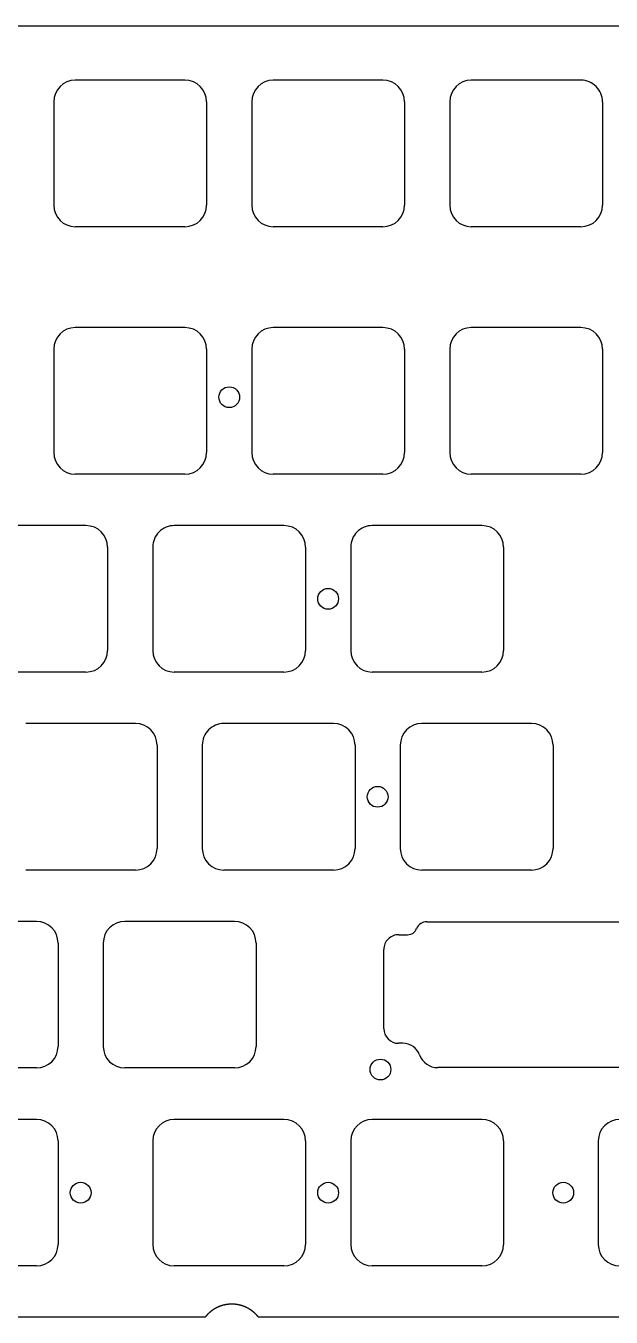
# Model space of a CAD drawing. Header units: millimetres. Extents: x -11 to 340, y -118 to 18.
# Drawn here: x 199.5 to 255.8, y -112 to 12.3 of the extents above; entities that cross this region are included whole.
import ezdxf

# ---------------------------------------------------------------- set-up
doc = ezdxf.new("R2010")
doc.units = ezdxf.units.MM
doc.header["$MEASUREMENT"] = 0
doc.layers.add('BLACK', color=7, linetype='CONTINUOUS')

msp = doc.modelspace()

# ---------------------------------------------------------------- linework, layer by layer
at = {"layer": 'BLACK', "linetype": 'Continuous'}
for p, q in [((172.55, 12.28), (300.3125, 12.28)), ((214.825, 7.05), (204.274999, 7.05)), ((233.875, 7.05), (223.324999, 7.05)), ((252.925, 7.05), (242.374999, 7.05)), ((202.2, 4.975), (202.2, -4.975001)), ((216.9, 4.975), (216.9, -4.975)), ((221.25, 4.975), (221.25, -4.975001)), ((235.95, 4.975), (235.95, -4.975)), ((240.3, 4.975), (240.3, -4.975001)), ((255, 4.975), (255, -4.975)), ((214.825, -7.05), (204.275, -7.05)), ((233.875, -7.05), (223.325, -7.05)), ((252.925, -7.05), (242.375, -7.05)), ((214.825, -16.762501), (204.275, -16.762501)), ((233.875, -16.762501), (223.325, -16.762501)), ((252.925, -16.7625), (242.374999, -16.7625)), ((202.200001, -18.8375), (202.200001, -28.7875)), ((216.900001, -18.8375), (216.900001, -28.7875)), ((221.250001, -18.8375), (221.250001, -28.7875)), ((235.950001, -18.8375), (235.950001, -28.7875)), ((240.3, -18.8375), (240.3, -28.787501)), ((255, -18.8375), (255, -28.7875)), ((214.825, -30.862501), (204.275, -30.862501)), ((233.875, -30.862501), (223.325, -30.862501)), ((252.925, -30.8625), (242.375, -30.8625)), ((205.3, -35.8125), (194.750001, -35.8125)), ((213.800001, -35.812502), (213.800001, -35.8125)), ((224.35, -35.8125), (213.800001, -35.8125)), ((232.850001, -35.812502), (232.850001, -35.8125)), ((243.4, -35.8125), (232.850001, -35.8125)), ((207.375001, -37.8875), (207.375001, -47.8375)), ((211.725001, -37.8875), (211.725001, -47.8375)), ((226.425001, -37.8875), (226.425001, -47.8375)), ((230.775001, -37.8875), (230.775001, -47.8375)), ((245.475001, -37.8875), (245.475001, -47.8375)), ((205.300001, -49.9125), (194.75, -49.9125)), ((205.300001, -49.912501), (205.300001, -49.9125)), ((224.350001, -49.9125), (213.8, -49.9125)), ((224.350001, -49.912501), (224.350001, -49.9125)), ((243.400001, -49.9125), (232.85, -49.9125)), ((243.400001, -49.912501), (243.400001, -49.9125)), ((199.512501, -54.862502), (199.512501, -54.8625)), ((210.0625, -54.8625), (199.512501, -54.8625)), ((218.562501, -54.862502), (218.562501, -54.8625)), ((229.1125, -54.8625), (218.562501, -54.8625)), ((248.1625, -54.8625), (237.612499, -54.8625)), ((212.137501, -56.9375), (212.137501, -66.8875)), ((216.487501, -56.9375), (216.487501, -66.8875)), ((231.187501, -56.9375), (231.187501, -66.8875)), ((235.5375, -56.9375), (235.5375, -66.887501)), ((250.2375, -56.9375), (250.2375, -66.8875)), ((210.062501, -68.9625), (199.5125, -68.9625)), ((210.062501, -68.962501), (210.062501, -68.9625)), ((229.112501, -68.9625), (218.5625, -68.9625)), ((229.112501, -68.962501), (229.112501, -68.9625)), ((248.1625, -68.9625), (237.6125, -68.9625)), ((200.5375, -73.9125), (189.9875, -73.9125)), ((219.5875, -73.9125), (209.0375, -73.9125)), ((238.103625, -73.9349), (261.958825, -73.9349)), ((238.103625, -73.934911), (238.103625, -73.9349)), ((235.392762, -75.18706), (236.246325, -75.18706)), ((236.246325, -75.187048), (236.246325, -75.18706)), ((202.6125, -75.9875), (202.6125, -85.9375)), ((202.612502, -75.9875), (202.6125, -75.9875)), ((206.9625, -75.9875), (206.9625, -85.9375)), ((221.6625, -75.9875), (221.6625, -85.9375)), ((221.662502, -75.9875), (221.6625, -75.9875)), ((233.955735, -84.21294), (233.955735, -76.6122)), ((235.784825, -85.63794), (235.380725, -85.63794)), ((200.5375, -88.0125), (189.9875, -88.0125)), ((219.5875, -88.0125), (209.0375, -88.0125)), ((260.906675, -87.97441), (239.155825, -87.97441)), ((200.5375, -92.9625), (189.987499, -92.9625)), ((224.35, -92.9625), (213.799999, -92.9625)), ((243.4, -92.9625), (232.849999, -92.9625)), ((202.6125, -95.0375), (202.6125, -104.9875)), ((211.725, -95.0375), (211.725, -104.987501)), ((226.425, -95.0375), (226.425, -104.9875)), ((230.775, -95.0375), (230.775, -104.987501)), ((245.475, -95.0375), (245.475, -104.9875)), ((254.5875, -95.0375), (254.5875, -104.987501)), ((200.5375, -107.0625), (189.9875, -107.0625)), ((224.35, -107.0625), (213.8, -107.0625)), ((243.4, -107.0625), (232.85, -107.0625)), ((216.892484, -111.840048), (216.887158, -111.846101)), ((216.897825, -111.834009), (216.892484, -111.840048)), ((216.903181, -111.827982), (216.897825, -111.834009)), ((216.908552, -111.821969), (216.903181, -111.827982)), ((216.913938, -111.815969), (216.908552, -111.821969)), ((216.919338, -111.809983), (216.913938, -111.815969)), ((216.924754, -111.80401), (216.919338, -111.809983)), ((216.930184, -111.798051), (216.924754, -111.80401)), ((216.935629, -111.792104), (216.930184, -111.798051)), ((216.941089, -111.786172), (216.935629, -111.792104)), ((216.946564, -111.780253), (216.941089, -111.786172)), ((216.952053, -111.774348), (216.946564, -111.780253)), ((216.957557, -111.768456), (216.952053, -111.774348)), ((216.963075, -111.762578), (216.957557, -111.768456)), ((216.968608, -111.756714), (216.963075, -111.762578)), ((216.974155, -111.750864), (216.968608, -111.756714)), ((216.979717, -111.745027), (216.974155, -111.750864)), ((216.985294, -111.739204), (216.979717, -111.745027)), ((216.990885, -111.733395), (216.985294, -111.739204)), ((216.99649, -111.7276), (216.990885, -111.733395)), ((217.002109, -111.721819), (216.99649, -111.7276)), ((217.007743, -111.716052), (217.002109, -111.721819)), ((217.013391, -111.710298), (217.007743, -111.716052)), ((217.019054, -111.704559), (217.013391, -111.710298)), ((217.024731, -111.698834), (217.019054, -111.704559)), ((217.030421, -111.693123), (217.024731, -111.698834)), ((217.041845, -111.681744), (217.030421, -111.693123)), ((217.053326, -111.670421), (217.041845, -111.681744)), ((217.064862, -111.659155), (217.053326, -111.670421)), ((217.076454, -111.647947), (217.064862, -111.659155)), ((217.088101, -111.636797), (217.076454, -111.647947)), ((217.099804, -111.625704), (217.088101, -111.636797)), ((217.111561, -111.61467), (217.099804, -111.625704)), ((217.123373, -111.603694), (217.111561, -111.61467)), ((217.135239, -111.592777), (217.123373, -111.603694)), ((217.14716, -111.581919), (217.135239, -111.592777)), ((217.159133, -111.571121), (217.14716, -111.581919)), ((217.171161, -111.560382), (217.159133, -111.571121)), ((217.183241, -111.549703), (217.171161, -111.560382)), ((217.195374, -111.539083), (217.183241, -111.549703)), ((217.20756, -111.528525), (217.195374, -111.539083)), ((217.219798, -111.518027), (217.20756, -111.528525)), ((217.232087, -111.507589), (217.219798, -111.518027)), ((217.244429, -111.497213), (217.232087, -111.507589)), ((217.256821, -111.486898), (217.244429, -111.497213)), ((217.269265, -111.476645), (217.256821, -111.486898)), ((217.281759, -111.466454), (217.269265, -111.476645)), ((217.294304, -111.456325), (217.281759, -111.466454)), ((217.306899, -111.446258), (217.294304, -111.456325)), ((217.319543, -111.436254), (217.306899, -111.446258)), ((217.332237, -111.426313), (217.319543, -111.436254)), ((217.340279, -111.420067), (217.332237, -111.426313)), ((217.346729, -111.415086), (217.340279, -111.420067)), ((217.353188, -111.410123), (217.346729, -111.415086)), ((217.359659, -111.405176), (217.353188, -111.410123)), ((217.366139, -111.400248), (217.359659, -111.405176)), ((217.372631, -111.395335), (217.366139, -111.400248)), ((217.379131, -111.390442), (217.372631, -111.395335)), ((217.385644, -111.385564), (217.379131, -111.390442)), ((217.392165, -111.380705), (217.385644, -111.385564)), ((217.398698, -111.375861), (217.392165, -111.380705)), ((217.405239, -111.371037), (217.398698, -111.375861)), ((217.411793, -111.366228), (217.405239, -111.371037)), ((217.418355, -111.361438), (217.411793, -111.366228)), ((217.424929, -111.356664), (217.418355, -111.361438)), ((217.431512, -111.351908), (217.424929, -111.356664)), ((217.438106, -111.347169), (217.431512, -111.351908)), ((217.444709, -111.342448), (217.438106, -111.347169)), ((217.451324, -111.337744), (217.444709, -111.342448)), ((217.457947, -111.333058), (217.451324, -111.337744)), ((217.464582, -111.328388), (217.457947, -111.333058)), ((217.471225, -111.323736), (217.464582, -111.328388)), ((217.47788, -111.319101), (217.471225, -111.323736)), ((217.484543, -111.314485), (217.47788, -111.319101)), ((217.491218, -111.309885), (217.484543, -111.314485)), ((217.497901, -111.305303), (217.491218, -111.309885)), ((217.504596, -111.300738), (217.497901, -111.305303)), ((217.511299, -111.296191), (217.504596, -111.300738)), ((217.518014, -111.291661), (217.511299, -111.296191)), ((217.524736, -111.287149), (217.518014, -111.291661)), ((217.531471, -111.282654), (217.524736, -111.287149)), ((217.538213, -111.278177), (217.531471, -111.282654)), ((217.544967, -111.273717), (217.538213, -111.278177)), ((217.551729, -111.269275), (217.544967, -111.273717)), ((217.558502, -111.26485), (217.551729, -111.269275)), ((217.565283, -111.260444), (217.558502, -111.26485)), ((217.572076, -111.256054), (217.565283, -111.260444)), ((217.578877, -111.251682), (217.572076, -111.256054)), ((217.585689, -111.247327), (217.578877, -111.251682)), ((217.592508, -111.242991), (217.585689, -111.247327)), ((217.59934, -111.238672), (217.592508, -111.242991)), ((217.606179, -111.234371), (217.59934, -111.238672)), ((217.613029, -111.230086), (217.606179, -111.234371)), ((217.619887, -111.225821), (217.613029, -111.230086)), ((217.626756, -111.221572), (217.619887, -111.225821)), ((217.633633, -111.217342), (217.626756, -111.221572)), ((217.640522, -111.213128), (217.633633, -111.217342)), ((217.647417, -111.208933), (217.640522, -111.213128)), ((217.654324, -111.204755), (217.647417, -111.208933)), ((217.661239, -111.200596), (217.654324, -111.204755)), ((217.668164, -111.196453), (217.661239, -111.200596)), ((217.675097, -111.192329), (217.668164, -111.196453)), ((217.682042, -111.188222), (217.675097, -111.192329)), ((217.688993, -111.184133), (217.682042, -111.188222)), ((217.695956, -111.180062), (217.688993, -111.184133)), ((217.702926, -111.176009), (217.695956, -111.180062)), ((217.709907, -111.171973), (217.702926, -111.176009)), ((217.716895, -111.167956), (217.709907, -111.171973)), ((217.723894, -111.163956), (217.716895, -111.167956)), ((217.730901, -111.159974), (217.723894, -111.163956)), ((217.737918, -111.15601), (217.730901, -111.159974)), ((217.744942, -111.152064), (217.737918, -111.15601)), ((217.751978, -111.148135), (217.744942, -111.152064)), ((217.75902, -111.144226), (217.751978, -111.148135)), ((217.766074, -111.140333), (217.75902, -111.144226)), ((217.773134, -111.136459), (217.766074, -111.140333)), ((217.780205, -111.132602), (217.773134, -111.136459)), ((217.787283, -111.128764), (217.780205, -111.132602)), ((217.794372, -111.124943), (217.787283, -111.128764)), ((217.801467, -111.121141), (217.794372, -111.124943)), ((217.808574, -111.117356), (217.801467, -111.121141)), ((217.815687, -111.11359), (217.808574, -111.117356)), ((217.822811, -111.10984), (217.815687, -111.11359)), ((217.829941, -111.106111), (217.822811, -111.10984)), ((217.837082, -111.102398), (217.829941, -111.106111)), ((217.84423, -111.098704), (217.837082, -111.102398)), ((217.851388, -111.095027), (217.84423, -111.098704)), ((217.858553, -111.09137), (217.851388, -111.095027)), ((217.865729, -111.087729), (217.858553, -111.09137)), ((217.87291, -111.084108), (217.865729, -111.087729)), ((217.880103, -111.080503), (217.87291, -111.084108)), ((217.887301, -111.076918), (217.880103, -111.080503)), ((217.894511, -111.07335), (217.887301, -111.076918)), ((217.901726, -111.069802), (217.894511, -111.07335)), ((217.908952, -111.06627), (217.901726, -111.069802)), ((217.916184, -111.062758), (217.908952, -111.06627)), ((217.923427, -111.059263), (217.916184, -111.062758)), ((217.930676, -111.055787), (217.923427, -111.059263)), ((217.937935, -111.052328), (217.930676, -111.055787)), ((217.9452, -111.048889), (217.937935, -111.052328)), ((217.952475, -111.045467), (217.9452, -111.048889)), ((217.959757, -111.042064), (217.952475, -111.045467)), ((217.967048, -111.038679), (217.959757, -111.042064)), ((217.974346, -111.035313), (217.967048, -111.038679)), ((217.981653, -111.031964), (217.974346, -111.035313)), ((217.988967, -111.028634), (217.981653, -111.031964)), ((217.996291, -111.025322), (217.988967, -111.028634)), ((218.00362, -111.022029), (217.996291, -111.025322)), ((218.01096, -111.018754), (218.00362, -111.022029)), ((218.018305, -111.015498), (218.01096, -111.018754)), ((218.02566, -111.01226), (218.018305, -111.015498)), ((218.033021, -111.009041), (218.02566, -111.01226)), ((218.040392, -111.005839), (218.033021, -111.009041)), ((218.047768, -111.002657), (218.040392, -111.005839)), ((218.055154, -110.999492), (218.047768, -111.002657)), ((218.062546, -110.996347), (218.055154, -110.999492)), ((218.069947, -110.993219), (218.062546, -110.996347)), ((218.077354, -110.990111), (218.069947, -110.993219)), ((218.084771, -110.987021), (218.077354, -110.990111)), ((218.092193, -110.983949), (218.084771, -110.987021)), ((218.099624, -110.980896), (218.092193, -110.983949)), ((218.107061, -110.977862), (218.099624, -110.980896)), ((218.114508, -110.974846), (218.107061, -110.977862)), ((218.121959, -110.971849), (218.114508, -110.974846)), ((218.129421, -110.96887), (218.121959, -110.971849)), ((218.136887, -110.96591), (218.129421, -110.96887)), ((218.144363, -110.962968), (218.136887, -110.96591)), ((218.151844, -110.960046), (218.144363, -110.962968)), ((218.159334, -110.957141), (218.151844, -110.960046)), ((218.166829, -110.954256), (218.159334, -110.957141)), ((218.174334, -110.951389), (218.166829, -110.954256)), ((218.181844, -110.948542), (218.174334, -110.951389)), ((218.189362, -110.945712), (218.181844, -110.948542)), ((218.196886, -110.942902), (218.189362, -110.945712)), ((218.204419, -110.94011), (218.196886, -110.942902)), ((218.211956, -110.937337), (218.204419, -110.94011)), ((218.219503, -110.934582), (218.211956, -110.937337)), ((218.227054, -110.931847), (218.219503, -110.934582)), ((218.234615, -110.92913), (218.227054, -110.931847)), ((218.24218, -110.926433), (218.234615, -110.92913)), ((218.249754, -110.923753), (218.24218, -110.926433)), ((218.257332, -110.921094), (218.249754, -110.923753)), ((218.264919, -110.918452), (218.257332, -110.921094)), ((218.272511, -110.91583), (218.264919, -110.918452)), ((218.280112, -110.913226), (218.272511, -110.91583)), ((218.287717, -110.910642), (218.280112, -110.913226)), ((218.295331, -110.908076), (218.287717, -110.910642)), ((218.302949, -110.905529), (218.295331, -110.908076)), ((218.310576, -110.903001), (218.302949, -110.905529)), ((218.318207, -110.900492), (218.310576, -110.903001)), ((218.325846, -110.898002), (218.318207, -110.900492)), ((218.33349, -110.895531), (218.325846, -110.898002)), ((218.341142, -110.893079), (218.33349, -110.895531)), ((218.348798, -110.890646), (218.341142, -110.893079)), ((218.356463, -110.888232), (218.348798, -110.890646)), ((218.364131, -110.885838), (218.356463, -110.888232)), ((218.371808, -110.883461), (218.364131, -110.885838)), ((218.379489, -110.881105), (218.371808, -110.883461)), ((218.387178, -110.878767), (218.379489, -110.881105)), ((218.394871, -110.876449), (218.387178, -110.878767)), ((218.402573, -110.874149), (218.394871, -110.876449)), ((218.410278, -110.871869), (218.402573, -110.874149)), ((218.41799, -110.869607), (218.410278, -110.871869)), ((218.425707, -110.867365), (218.41799, -110.869607)), ((218.433432, -110.865142), (218.425707, -110.867365)), ((218.44116, -110.862938), (218.433432, -110.865142)), ((218.448896, -110.860753), (218.44116, -110.862938)), ((218.456636, -110.858588), (218.448896, -110.860753)), ((218.464383, -110.856441), (218.456636, -110.858588)), ((218.472134, -110.854315), (218.464383, -110.856441)), ((218.479893, -110.852206), (218.472134, -110.854315)), ((218.487655, -110.850118), (218.479893, -110.852206)), ((218.495425, -110.848048), (218.487655, -110.850118)), ((218.503198, -110.845998), (218.495425, -110.848048)), ((218.510978, -110.843967), (218.503198, -110.845998)), ((218.518762, -110.841956), (218.510978, -110.843967)), ((218.526553, -110.839963), (218.518762, -110.841956)), ((218.534348, -110.837991), (218.526553, -110.839963)), ((218.542149, -110.836037), (218.534348, -110.837991)), ((218.549954, -110.834103), (218.542149, -110.836037)), ((218.557766, -110.832187), (218.549954, -110.834103)), ((218.565581, -110.830292), (218.557766, -110.832187)), ((218.573403, -110.828416), (218.565581, -110.830292)), ((218.581228, -110.826559), (218.573403, -110.828416)), ((218.58906, -110.824721), (218.581228, -110.826559)), ((218.596895, -110.822903), (218.58906, -110.824721)), ((218.604737, -110.821104), (218.596895, -110.822903)), ((218.612582, -110.819325), (218.604737, -110.821104)), ((218.620433, -110.817565), (218.612582, -110.819325)), ((218.628287, -110.815825), (218.620433, -110.817565)), ((218.636148, -110.814104), (218.628287, -110.815825)), ((218.644011, -110.812403), (218.636148, -110.814104)), ((218.651881, -110.81072), (218.644011, -110.812403)), ((218.659754, -110.809058), (218.651881, -110.81072)), ((218.667633, -110.807415), (218.659754, -110.809058)), ((218.675515, -110.805792), (218.667633, -110.807415)), ((218.683403, -110.804187), (218.675515, -110.805792)), ((218.691293, -110.802603), (218.683403, -110.804187)), ((218.69919, -110.801038), (218.691293, -110.802603)), ((218.707089, -110.799493), (218.69919, -110.801038)), ((218.714994, -110.797967), (218.707089, -110.799493)), ((218.722902, -110.796461), (218.714994, -110.797967)), ((218.730815, -110.794974), (218.722902, -110.796461)), ((218.738731, -110.793507), (218.730815, -110.794974)), ((218.746653, -110.792059), (218.738731, -110.793507)), ((218.754577, -110.790632), (218.746653, -110.792059)), ((218.762506, -110.789223), (218.754577, -110.790632)), ((218.770438, -110.787835), (218.762506, -110.789223)), ((218.778375, -110.786466), (218.770438, -110.787835)), ((218.786315, -110.785117), (218.778375, -110.786466)), ((218.794259, -110.783787), (218.786315, -110.785117)), ((218.802206, -110.782477), (218.794259, -110.783787)), ((218.810158, -110.781186), (218.802206, -110.782477)), ((218.818113, -110.779916), (218.810158, -110.781186)), ((218.826072, -110.778665), (218.818113, -110.779916)), ((218.834033, -110.777434), (218.826072, -110.778665)), ((218.841999, -110.776222), (218.834033, -110.777434)), ((218.849968, -110.77503), (218.841999, -110.776222)), ((218.857941, -110.773858), (218.849968, -110.77503)), ((218.865916, -110.772706), (218.857941, -110.773858)), ((218.873895, -110.771573), (218.865916, -110.772706)), ((218.881877, -110.77046), (218.873895, -110.771573)), ((218.889863, -110.769367), (218.881877, -110.77046)), ((218.89785, -110.768294), (218.889863, -110.769367)), ((218.905843, -110.76724), (218.89785, -110.768294)), ((218.913837, -110.766207), (218.905843, -110.76724)), ((218.921835, -110.765193), (218.913837, -110.766207)), ((218.929834, -110.764198), (218.921835, -110.765193)), ((218.937838, -110.763224), (218.929834, -110.764198)), ((218.945844, -110.762269), (218.937838, -110.763224)), ((218.953854, -110.761335), (218.945844, -110.762269)), ((218.961865, -110.76042), (218.953854, -110.761335)), ((218.96988, -110.759525), (218.961865, -110.76042)), ((218.977896, -110.758649), (218.96988, -110.759525)), ((218.985916, -110.757794), (218.977896, -110.758649)), ((218.993937, -110.756958), (218.985916, -110.757794)), ((219.001962, -110.756143), (218.993937, -110.756958)), ((219.009989, -110.755347), (219.001962, -110.756143)), ((219.018019, -110.754571), (219.009989, -110.755347)), ((219.02605, -110.753815), (219.018019, -110.754571)), ((219.034084, -110.753078), (219.02605, -110.753815)), ((219.04212, -110.752362), (219.034084, -110.753078)), ((219.050159, -110.751666), (219.04212, -110.752362)), ((219.058198, -110.750989), (219.050159, -110.751666)), ((219.066241, -110.750333), (219.058198, -110.750989)), ((219.074285, -110.749696), (219.066241, -110.750333)), ((219.082332, -110.749079), (219.074285, -110.749696)), ((219.09038, -110.748482), (219.082332, -110.749079)), ((219.098431, -110.747905), (219.09038, -110.748482)), ((219.106482, -110.747348), (219.098431, -110.747905)), ((219.114536, -110.746811), (219.106482, -110.747348)), ((219.122591, -110.746294), (219.114536, -110.746811)), ((219.130649, -110.745797), (219.122591, -110.746294)), ((219.138707, -110.745319), (219.130649, -110.745797)), ((219.146767, -110.744862), (219.138707, -110.745319)), ((219.154828, -110.744425), (219.146767, -110.744862)), ((219.162892, -110.744007), (219.154828, -110.744425)), ((219.170956, -110.74361), (219.162892, -110.744007)), ((219.179022, -110.743232), (219.170956, -110.74361)), ((219.187089, -110.742875), (219.179022, -110.743232)), ((219.195157, -110.742537), (219.187089, -110.742875)), ((219.203226, -110.74222), (219.195157, -110.742537)), ((219.211297, -110.741922), (219.203226, -110.74222)), ((219.219368, -110.741644), (219.211297, -110.741922)), ((219.227441, -110.741387), (219.219368, -110.741644)), ((219.235514, -110.741149), (219.227441, -110.741387)), ((219.243589, -110.740931), (219.235514, -110.741149)), ((219.251664, -110.740734), (219.243589, -110.740931)), ((219.259741, -110.740556), (219.251664, -110.740734)), ((219.267817, -110.740398), (219.259741, -110.740556)), ((219.275895, -110.740261), (219.267817, -110.740398)), ((219.283972, -110.740143), (219.275895, -110.740261)), ((219.292051, -110.740045), (219.283972, -110.740143)), ((219.30013, -110.739968), (219.292051, -110.740045)), ((219.30821, -110.73991), (219.30013, -110.739968)), ((219.31629, -110.739872), (219.30821, -110.73991)), ((219.324371, -110.739854), (219.31629, -110.739872)), ((219.332451, -110.739857), (219.324371, -110.739854)), ((219.340532, -110.739879), (219.332451, -110.739857)), ((219.348613, -110.739921), (219.340532, -110.739879)), ((219.356695, -110.739984), (219.348613, -110.739921)), ((219.364776, -110.740066), (219.356695, -110.739984)), ((219.372857, -110.740168), (219.364776, -110.740066)), ((219.380938, -110.740291), (219.372857, -110.740168)), ((219.38902, -110.740433), (219.380938, -110.740291)), ((219.397101, -110.740595), (219.38902, -110.740433)), ((219.405182, -110.740778), (219.397101, -110.740595)), ((219.413262, -110.74098), (219.405182, -110.740778)), ((219.421343, -110.741202), (219.413262, -110.74098)), ((219.429423, -110.741445), (219.421343, -110.741202)), ((219.437503, -110.741707), (219.429423, -110.741445)), ((219.445582, -110.741989), (219.437503, -110.741707)), ((219.453661, -110.742292), (219.445582, -110.741989)), ((219.461738, -110.742614), (219.453661, -110.742292)), ((219.469816, -110.742956), (219.461738, -110.742614)), ((219.477892, -110.743319), (219.469816, -110.742956)), ((219.485969, -110.743701), (219.477892, -110.743319)), ((219.494044, -110.744103), (219.485969, -110.743701)), ((219.502118, -110.744526), (219.494044, -110.744103)), ((219.510191, -110.744968), (219.502118, -110.744526)), ((219.518264, -110.74543), (219.510191, -110.744968)), ((219.526335, -110.745912), (219.518264, -110.74543)), ((219.534406, -110.746415), (219.526335, -110.745912)), ((219.542475, -110.746937), (219.534406, -110.746415)), ((219.550543, -110.747479), (219.542475, -110.746937)), ((219.55861, -110.748041), (219.550543, -110.747479)), ((219.566675, -110.748623), (219.55861, -110.748041)), ((219.574739, -110.749225), (219.566675, -110.748623)), ((219.582802, -110.749847), (219.574739, -110.749225)), ((219.590863, -110.750489), (219.582802, -110.749847)), ((219.598923, -110.751151), (219.590863, -110.750489)), ((219.606981, -110.751833), (219.598923, -110.751151)), ((219.615038, -110.752534), (219.606981, -110.751833)), ((219.623093, -110.753256), (219.615038, -110.752534)), ((219.631146, -110.753998), (219.623093, -110.753256)), ((219.639197, -110.754759), (219.631146, -110.753998)), ((219.647247, -110.75554), (219.639197, -110.754759)), ((219.655294, -110.756342), (219.647247, -110.75554)), ((219.66334, -110.757163), (219.655294, -110.756342)), ((219.671384, -110.758004), (219.66334, -110.757163)), ((219.679425, -110.758865), (219.671384, -110.758004)), ((219.687465, -110.759746), (219.679425, -110.758865)), ((219.695502, -110.760647), (219.687465, -110.759746)), ((219.703537, -110.761568), (219.695502, -110.760647)), ((219.711569, -110.762508), (219.703537, -110.761568)), ((219.7196, -110.763469), (219.711569, -110.762508)), ((219.735653, -110.765449), (219.7196, -110.763469)), ((219.751696, -110.767509), (219.735653, -110.765449)), ((219.767729, -110.769648), (219.751696, -110.767509)), ((219.783751, -110.771866), (219.767729, -110.769648)), ((219.799762, -110.774163), (219.783751, -110.771866)), ((219.81576, -110.77654), (219.799762, -110.774163)), ((219.831746, -110.778995), (219.81576, -110.77654)), ((219.84772, -110.78153), (219.831746, -110.778995)), ((219.86368, -110.784144), (219.84772, -110.78153)), ((219.879627, -110.786836), (219.86368, -110.784144)), ((219.89556, -110.789607), (219.879627, -110.786836)), ((219.911478, -110.792457), (219.89556, -110.789607)), ((219.927382, -110.795385), (219.911478, -110.792457)), ((219.94327, -110.798392), (219.927382, -110.795385)), ((219.959142, -110.801477), (219.94327, -110.798392)), ((219.974998, -110.804641), (219.959142, -110.801477)), ((219.990838, -110.807883), (219.974998, -110.804641)), ((220.00666, -110.811203), (219.990838, -110.807883)), ((220.022465, -110.814601), (220.00666, -110.811203)), ((220.038252, -110.818077), (220.022465, -110.814601)), ((220.05402, -110.821631), (220.038252, -110.818077)), ((220.06977, -110.825262), (220.05402, -110.821631)), ((220.085501, -110.828972), (220.06977, -110.825262)), ((220.101211, -110.832758), (220.085501, -110.828972)), ((220.116902, -110.836623), (220.101211, -110.832758)), ((220.132573, -110.840564), (220.116902, -110.836623)), ((220.148222, -110.844583), (220.132573, -110.840564)), ((220.16385, -110.848679), (220.148222, -110.844583)), ((220.179456, -110.852852), (220.16385, -110.848679)), ((220.19504, -110.857102), (220.179456, -110.852852)), ((220.210602, -110.861428), (220.19504, -110.857102)), ((220.226141, -110.865831), (220.210602, -110.861428)), ((220.241656, -110.870311), (220.226141, -110.865831)), ((220.257147, -110.874867), (220.241656, -110.870311)), ((220.272614, -110.879499), (220.257147, -110.874867)), ((220.288057, -110.884207), (220.272614, -110.879499)), ((220.303474, -110.888992), (220.288057, -110.884207)), ((220.318866, -110.893852), (220.303474, -110.888992)), ((220.334233, -110.898788), (220.318866, -110.893852)), ((220.349573, -110.903799), (220.334233, -110.898788)), ((220.364886, -110.908886), (220.349573, -110.903799)), ((220.380172, -110.914048), (220.364886, -110.908886)), ((220.395431, -110.919285), (220.380172, -110.914048)), ((220.410662, -110.924598), (220.395431, -110.919285)), ((220.425865, -110.929985), (220.410662, -110.924598)), ((220.44104, -110.935447), (220.425865, -110.929985)), ((220.456185, -110.940983), (220.44104, -110.935447)), ((220.471301, -110.946594), (220.456185, -110.940983)), ((220.486388, -110.952279), (220.471301, -110.946594)), ((220.501444, -110.958038), (220.486388, -110.952279)), ((220.51647, -110.963872), (220.501444, -110.958038)), ((220.531464, -110.969779), (220.51647, -110.963872)), ((220.546428, -110.975759), (220.531464, -110.969779)), ((220.56136, -110.981813), (220.546428, -110.975759)), ((220.576261, -110.987941), (220.56136, -110.981813)), ((220.591128, -110.994142), (220.576261, -110.987941)), ((220.605964, -111.000415), (220.591128, -110.994142)), ((220.620766, -111.006762), (220.605964, -111.000415)), ((220.635534, -111.013181), (220.620766, -111.006762)), ((220.650269, -111.019673), (220.635534, -111.013181)), ((220.66497, -111.026237), (220.650269, -111.019673)), ((220.679637, -111.032873), (220.66497, -111.026237)), ((220.694269, -111.039581), (220.679637, -111.032873)), ((220.708865, -111.046362), (220.694269, -111.039581)), ((220.723426, -111.053213), (220.708865, -111.046362)), ((220.737951, -111.060137), (220.723426, -111.053213)), ((220.75244, -111.067131), (220.737951, -111.060137)), ((220.766893, -111.074197), (220.75244, -111.067131)), ((220.781309, -111.081334), (220.766893, -111.074197)), ((220.795687, -111.088542), (220.781309, -111.081334)), ((220.810029, -111.09582), (220.795687, -111.088542)), ((220.824332, -111.103169), (220.810029, -111.09582)), ((220.838597, -111.110588), (220.824332, -111.103169)), ((220.852824, -111.118077), (220.838597, -111.110588)), ((220.867012, -111.125637), (220.852824, -111.118077)), ((220.881161, -111.133266), (220.867012, -111.125637)), ((220.89527, -111.140964), (220.881161, -111.133266)), ((220.90934, -111.148732), (220.89527, -111.140964)), ((220.92337, -111.15657), (220.90934, -111.148732)), ((220.937359, -111.164476), (220.92337, -111.15657)), ((220.951308, -111.172451), (220.937359, -111.164476)), ((220.965216, -111.180495), (220.951308, -111.172451)), ((220.979083, -111.188608), (220.965216, -111.180495)), ((220.992908, -111.196788), (220.979083, -111.188608)), ((221.006692, -111.205037), (220.992908, -111.196788)), ((221.020433, -111.213354), (221.006692, -111.205037)), ((221.034132, -111.221739), (221.020433, -111.213354)), ((221.047789, -111.230192), (221.034132, -111.221739)), ((221.061402, -111.238712), (221.047789, -111.230192)), ((221.074973, -111.247299), (221.061402, -111.238712)), ((221.088499, -111.255953), (221.074973, -111.247299)), ((221.101982, -111.264674), (221.088499, -111.255953)), ((221.115421, -111.273462), (221.101982, -111.264674)), ((221.128816, -111.282317), (221.115421, -111.273462)), ((221.142166, -111.291238), (221.128816, -111.282317)), ((221.155472, -111.300225), (221.142166, -111.291238)), ((221.168732, -111.309278), (221.155472, -111.300225)), ((221.181947, -111.318397), (221.168732, -111.309278)), ((221.195116, -111.327582), (221.181947, -111.318397)), ((221.208239, -111.336832), (221.195116, -111.327582)), ((221.221317, -111.346147), (221.208239, -111.336832)), ((221.234348, -111.355528), (221.221317, -111.346147)), ((221.247332, -111.364974), (221.234348, -111.355528)), ((221.26027, -111.374484), (221.247332, -111.364974)), ((221.27316, -111.384059), (221.26027, -111.374484)), ((221.286003, -111.393699), (221.27316, -111.384059)), ((221.298799, -111.403402), (221.286003, -111.393699)), ((221.311546, -111.41317), (221.298799, -111.403402)), ((221.324246, -111.423002), (221.311546, -111.41317)), ((221.336897, -111.432897), (221.324246, -111.423002)), ((221.3495, -111.442856), (221.336897, -111.432897)), ((221.362054, -111.452879), (221.3495, -111.442856)), ((221.37456, -111.462965), (221.362054, -111.452879)), ((221.387016, -111.473113), (221.37456, -111.462965)), ((221.399422, -111.483325), (221.387016, -111.473113)), ((221.411779, -111.493599), (221.399422, -111.483325)), ((221.424087, -111.503936), (221.411779, -111.493599)), ((221.436344, -111.514336), (221.424087, -111.503936)), ((221.448551, -111.524797), (221.436344, -111.514336)), ((221.460707, -111.535321), (221.448551, -111.524797)), ((221.472813, -111.545906), (221.460707, -111.535321)), ((221.484868, -111.556554), (221.472813, -111.545906)), ((221.496872, -111.567262), (221.484868, -111.556554)), ((221.508825, -111.578033), (221.496872, -111.567262)), ((221.520726, -111.588864), (221.508825, -111.578033)), ((221.532575, -111.599757), (221.520726, -111.588864)), ((221.544373, -111.61071), (221.532575, -111.599757)), ((221.556118, -111.621724), (221.544373, -111.61071)), ((221.567812, -111.632799), (221.556118, -111.621724)), ((221.579453, -111.643935), (221.567812, -111.632799)), ((221.591041, -111.65513), (221.579453, -111.643935)), ((221.602576, -111.666386), (221.591041, -111.65513)), ((221.614059, -111.677702), (221.602576, -111.666386)), ((221.625488, -111.689077), (221.614059, -111.677702)), ((221.636864, -111.700513), (221.625488, -111.689077)), ((221.648186, -111.712008), (221.636864, -111.700513)), ((221.659454, -111.723562), (221.648186, -111.712008)), ((221.670669, -111.735175), (221.659454, -111.723562)), ((221.681829, -111.746848), (221.670669, -111.735175)), ((221.692936, -111.75858), (221.681829, -111.746848)), ((221.703988, -111.77037), (221.692936, -111.75858)), ((221.714985, -111.782219), (221.703988, -111.77037)), ((221.725927, -111.794127), (221.714985, -111.782219)), ((221.736815, -111.806093), (221.725927, -111.794127)), ((221.747647, -111.818117), (221.736815, -111.806093)), ((221.758424, -111.8302), (221.747647, -111.818117)), ((221.769146, -111.84234), (221.758424, -111.8302)), ((221.779812, -111.854538), (221.769146, -111.84234)), ((216.76605, -111.9925), (172.55625, -111.9925)), ((216.773842, -111.98254), (216.76605, -111.9925)), ((216.77883, -111.976205), (216.773842, -111.98254)), ((216.783834, -111.969883), (216.77883, -111.976205)), ((216.788853, -111.963573), (216.783834, -111.969883)), ((216.793888, -111.957275), (216.788853, -111.963573)), ((216.798939, -111.95099), (216.793888, -111.957275)), ((216.804005, -111.944718), (216.798939, -111.95099)), ((216.809087, -111.938458), (216.804005, -111.944718)), ((216.814185, -111.932212), (216.809087, -111.938458)), ((216.819298, -111.925977), (216.814185, -111.932212)), ((216.824426, -111.919756), (216.819298, -111.925977)), ((216.829569, -111.913546), (216.824426, -111.919756)), ((216.834728, -111.907351), (216.829569, -111.913546)), ((216.839903, -111.901167), (216.834728, -111.907351)), ((216.845092, -111.894997), (216.839903, -111.901167)), ((216.850298, -111.888839), (216.845092, -111.894997)), ((216.855518, -111.882695), (216.850298, -111.888839)), ((216.860753, -111.876563), (216.855518, -111.882695)), ((216.866004, -111.870445), (216.860753, -111.876563)), ((216.87127, -111.864339), (216.866004, -111.870445)), ((216.87655, -111.858247), (216.87127, -111.864339)), ((216.881847, -111.852167), (216.87655, -111.858247)), ((216.887158, -111.846101), (216.881847, -111.852167)), ((221.790423, -111.866794), (221.779812, -111.854538)), ((221.800977, -111.879108), (221.790423, -111.866794)), ((221.811476, -111.891479), (221.800977, -111.879108)), ((221.821918, -111.903907), (221.811476, -111.891479)), ((221.832303, -111.916393), (221.821918, -111.903907)), ((221.842633, -111.928935), (221.832303, -111.916393)), ((221.852905, -111.941535), (221.842633, -111.928935)), ((221.863121, -111.954191), (221.852905, -111.941535)), ((221.873279, -111.966904), (221.863121, -111.954191)), ((221.883381, -111.979674), (221.873279, -111.966904)), ((221.893425, -111.9925), (221.883381, -111.979674)), ((286.3125, -111.9925), (221.893425, -111.9925))]:
    msp.add_line(p, q, dxfattribs=at)
at = {"layer": 'BLACK'}
for centre in [(219.0842, -23.4625), (228.6, -42.8625), (233.3625, -61.9125), (233.63125, -88.1625), (204.787499, -100.0125), (228.599999, -100.0125), (251.221874, -100.0125)]:
    msp.add_circle(centre, 1, dxfattribs=at)
for centre, radius, start, end in [((204.275004, 4.974996), 2.075004, 90.00013806, 179.99988955), ((214.825, 4.975), 2.075, 0, 90), ((223.325004, 4.974996), 2.075004, 90.00013806, 179.99988955), ((233.875, 4.975), 2.075, 0, 90), ((242.375004, 4.974996), 2.075004, 90.00013806, 179.99988955), ((252.925, 4.975005), 2.074995, 359.99986194, 90), ((204.275002, -4.974998), 2.075002, 180.00008284, 269.99994478), ((214.825, -4.975), 2.075, 270, 0), ((223.325002, -4.974998), 2.075002, 180.00008284, 269.99994478), ((233.875, -4.975), 2.075, 270, 0), ((242.375002, -4.974998), 2.075002, 180.00008284, 269.99994478), ((252.925, -4.974995), 2.075, 270, 359.99986194), ((204.275, -18.8375), 2.074999, 90, 180), ((214.825, -18.8375), 2.074999, 0, 90), ((223.325, -18.8375), 2.074999, 90, 180), ((233.875, -18.8375), 2.074999, 0, 90), ((242.375004, -18.837504), 2.075004, 90.00013806, 179.99988955), ((252.925, -18.8375), 2.075, 0, 90), ((204.275, -28.7875), 2.075001, 180, 270), ((214.825, -28.7875), 2.075001, 270, 0), ((223.325, -28.7875), 2.075001, 180, 270), ((233.875, -28.7875), 2.075001, 270, 0), ((242.375002, -28.787498), 2.075002, 180.00008284, 269.99994478), ((252.925, -28.7875), 2.075, 270, 0), ((205.3, -37.8875), 2.075, 0, 90), ((213.8, -37.8875), 2.074999, 89.99997239, 180), ((224.35, -37.8875), 2.075, 0, 90), ((232.85, -37.8875), 2.074999, 89.99997239, 180), ((243.4, -37.8875), 2.075, 0, 90), ((205.3, -47.8375), 2.075001, 270.00002761, 0), ((213.8, -47.8375), 2.075, 180, 270), ((224.35, -47.8375), 2.075001, 270.00002761, 0), ((232.85, -47.8375), 2.075, 180, 270), ((243.4, -47.8375), 2.075001, 270.00002761, 0), ((210.0625, -56.9375), 2.075, 0, 90), ((218.5625, -56.9375), 2.074999, 89.99997239, 180), ((229.1125, -56.9375), 2.075, 0, 90), ((237.612504, -56.937504), 2.075004, 90.00013806, 179.99988955), ((248.1625, -56.9375), 2.075, 0, 90), ((210.0625, -66.8875), 2.075001, 270.00002761, 0), ((218.5625, -66.8875), 2.075, 180, 270), ((229.1125, -66.8875), 2.075001, 270.00002761, 0), ((237.612502, -66.887498), 2.075002, 180.00008284, 269.99994478), ((248.1625, -66.8875), 2.075, 270, 0), ((200.5375, -75.9875), 2.075, 0, 90), ((209.0375, -75.9875), 2.075, 90, 180), ((219.5875, -75.9875), 2.075, 0, 90), ((238.103524, -75.009851), 1.07494, 89.99461656, 157.97750247), ((235.380817, -76.612092), 1.425082, 89.51974267, 180.00434217), ((236.246374, -74.258671), 0.928376, 269.99697591, 337.97782841), ((235.380736, -84.212939), 1.425001, 180.00004021, 269.99955772), ((235.784801, -87.362848), 1.724908, 20.54547839, 89.9992028), ((200.5375, -85.9375), 2.075, 270, 0), ((209.0375, -85.9375), 2.075, 180, 270), ((219.5875, -85.9375), 2.075, 270, 0), ((239.155712, -86.099415), 1.874995, 200.54692151, 270.00345303), ((200.5375, -95.0375), 2.075, 0, 90), ((213.800004, -95.037504), 2.075004, 90.00013806, 179.99988955), ((224.35, -95.0375), 2.075, 0, 90), ((232.850004, -95.037504), 2.075004, 90.00013806, 179.99988955), ((243.4, -95.0375), 2.075, 0, 90), ((256.662504, -95.037504), 2.075004, 90.00013806, 179.99988955), ((200.5375, -104.9875), 2.075, 270, 0), ((213.800002, -104.987498), 2.075002, 180.00008284, 269.99994478), ((224.35, -104.9875), 2.075, 270, 0), ((232.850002, -104.987498), 2.075002, 180.00008284, 269.99994478), ((243.4, -104.9875), 2.075, 270, 0), ((256.662502, -104.987498), 2.075002, 180.00008284, 269.99994478)]:
    msp.add_arc(centre, radius, start, end, dxfattribs=at)

doc.saveas('drawing.dxf')
